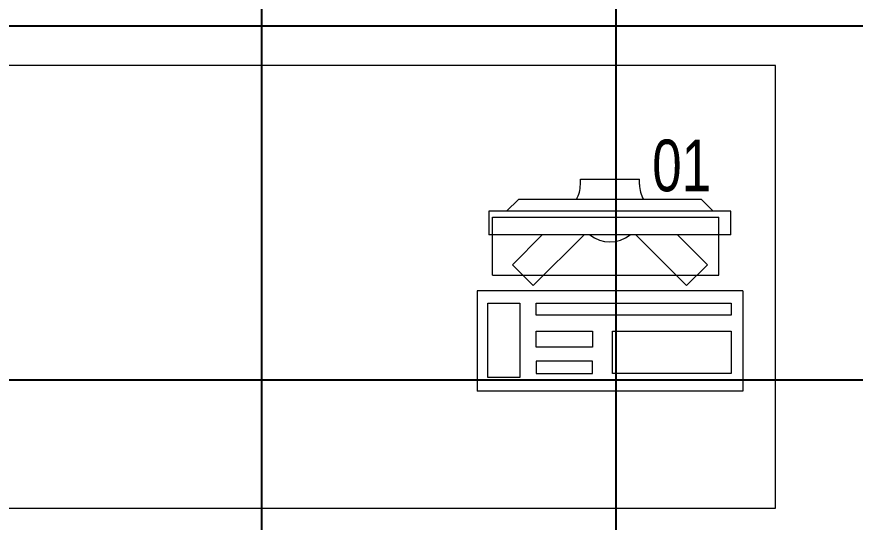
# Model space of a CAD drawing. Header units: inches. Extents: x -12418 to 472786, y -29325 to 19878.
# Drawn here: x 20585 to 22005, y -12841 to -11985 of the extents above; entities that cross this region are included whole.
import ezdxf

# ---------------------------------------------------------------- set-up
doc = ezdxf.new("R2010")
doc.units = ezdxf.units.IN
doc.header["$LTSCALE"] = 25
doc.header["$MEASUREMENT"] = 0
doc.linetypes.add('DASHDOT', pattern=[25.4, 12.7, -6.35, 0, -6.35])
for name, color, linetype, lineweight in [('00-Ground Floor$0$72_EGR_EQP_TAG', 142, 'Continuous', 5), ('00-Ground Floor$0$LOADING', 253, 'Continuous', 5), ('E-LITE-CLNG-CNDT', 6, 'DASHDOT', 35)]:
    doc.layers.add(name, color=color, linetype=linetype, lineweight=lineweight)
doc.layers.add('00-Ground Floor$0$False Ceiling', color=251, linetype='Continuous')
doc.styles.add('00-Ground Floor$0$X3G_ENTITY_257CFD', font='swisscl.ttf', dxfattribs={"height": 200})

# ---------------------------------------------------------------- blocks, each defined once
blk = doc.blocks.new('00-Ground Floor$0$ITCWLS1-P')
at = {"layer": '00-Ground Floor$0$LOADING'}
for p, q in [((-0.17, 0.45), (-0.17, 0)), ((-0.17, 0.45), (0, 0.45)), ((0, 0.45), (0, 0)), ((-0.2651, 0.43, 0), (-0.3051, 0.43, 0)), ((-0.3051, 0.43, 0), (-0.3051, 0.02, 0)), ((-0.2651, 0.43, 0), (-0.2651, 0.02, 0)), ((-0.1496, 0.4305), (-0.1291, 0.4305)), ((-0.1291, 0.4305), (-0.1291, 0.4089)), ((-0.3251, 0.38, 0), (-0.3051, 0.4, 0)), ((-0.197, 0.4094), (-0.295, 0.4094)), ((-0.295, 0.0264), (-0.295, 0.4094)), ((-0.197, 0.0264), (-0.197, 0.4094)), ((-0.3251, 0.38, 0), (-0.3251, 0.07, 0)), ((-0.3503, 0.275), (-0.3596, 0.275)), ((-0.3596, 0.175), (-0.3596, 0.275)), ((-0.3503, 0.175), (-0.3596, 0.175)), ((-0.3251, 0.07, 0), (-0.3051, 0.05, 0)), ((-0.3051, 0.02, 0), (-0.2651, 0.02, 0)), ((-0.197, 0.0264), (-0.295, 0.0264)), ((-0.17, 0), (0, 0))]:
    blk.add_line(p, q, dxfattribs=at)
at = {"layer": '00-Ground Floor$0$LOADING', "extrusion": (2.48281e-10, 3.18408e-10, -1)}
for p, q in [((-0.2651, 0.3395), (-0.2144, 0.3902)), ((-0.1791, 0.3548), (-0.2144, 0.3902)), ((-0.2651, 0.2688), (-0.1791, 0.3548))]:
    blk.add_line(p, q, dxfattribs=at)
at = {"layer": '00-Ground Floor$0$LOADING', "extrusion": (2.48281e-10, -3.18408e-10, -1)}
for p, q in [((-0.2651, 0.1812), (-0.1791, 0.0952)), ((-0.2651, 0.1105), (-0.2144, 0.0598)), ((-0.1791, 0.0952), (-0.2144, 0.0598))]:
    blk.add_line(p, q, dxfattribs=at)
at = {"layer": '00-Ground Floor$0$LOADING'}
for points in [[(-0.1291, 0.4089), (-0.1291, 0.1), (-0.1496, 0.1), (-0.1496, 0.4305)], [(-0.1496, 0.1), (-0.1496, 0.1), (-0.1496, 0.1), (-0.1496, 0.1), (-0.1496, 0.1), (-0.1496, 0.1), (-0.1496, 0.1), (-0.1496, 0.1), (-0.1496, 0.1)], [(-0.1496, 0.1), (-0.1496, 0.1), (-0.1496, 0.1), (-0.1496, 0.1), (-0.1496, 0.1), (-0.1496, 0.1), (-0.1496, 0.1), (-0.1496, 0.1), (-0.1496, 0.1), (-0.1496, 0.1), (-0.1496, 0.1), (-0.1496, 0.1), (-0.1496, 0.1), (-0.1496, 0.1), (-0.1496, 0.1), (-0.1496, 0.1), (-0.1496, 0.1), (-0.1496, 0.1)], [(-0.1496, 0.1), (-0.1496, 0.1), (-0.1496, 0.1), (-0.1496, 0.1), (-0.1496, 0.1), (-0.1496, 0.1), (-0.1496, 0.1), (-0.1496, 0.1), (-0.1496, 0.1), (-0.1496, 0.1)], [(-0.1496, 0.1), (-0.1496, 0.1), (-0.1496, 0.1), (-0.1496, 0.1), (-0.1496, 0.1), (-0.1496, 0.1), (-0.1496, 0.1)], [(-0.1496, 0.1), (-0.1496, 0.1), (-0.1496, 0.1), (-0.1496, 0.1), (-0.1496, 0.1), (-0.1496, 0.1), (-0.1496, 0.1), (-0.1496, 0.1), (-0.1496, 0.1), (-0.1496, 0.1)], [(-0.1496, 0.1), (-0.1496, 0.1), (-0.1496, 0.1), (-0.1496, 0.1), (-0.1496, 0.1), (-0.1496, 0.1), (-0.1496, 0.1), (-0.1496, 0.1), (-0.1496, 0.1), (-0.1496, 0.1), (-0.1496, 0.1), (-0.1496, 0.1), (-0.1496, 0.1), (-0.1496, 0.1), (-0.1496, 0.1)], [(-0.1496, 0.1), (-0.1496, 0.1), (-0.1496, 0.1), (-0.1496, 0.1), (-0.1496, 0.1), (-0.1496, 0.1), (-0.1496, 0.1), (-0.1496, 0.1), (-0.1496, 0.1), (-0.1496, 0.1)], [(-0.1496, 0.1), (-0.1496, 0.1), (-0.1496, 0.1), (-0.1496, 0.1), (-0.1496, 0.1), (-0.1496, 0.1), (-0.1496, 0.1), (-0.1496, 0.1), (-0.1496, 0.1), (-0.1496, 0.1)], [(-0.1496, 0.1), (-0.1496, 0.1), (-0.1496, 0.1), (-0.1496, 0.1), (-0.1496, 0.1), (-0.1496, 0.1), (-0.1496, 0.1), (-0.1496, 0.1), (-0.1496, 0.1), (-0.1496, 0.1), (-0.1496, 0.1), (-0.1496, 0.1), (-0.1496, 0.1), (-0.1496, 0.1), (-0.1496, 0.1), (-0.1496, 0.1), (-0.1496, 0.1), (-0.1496, 0.1), (-0.1496, 0.1), (-0.1496, 0.1), (-0.1496, 0.1), (-0.1496, 0.1), (-0.1496, 0.1), (-0.1496, 0.1), (-0.1496, 0.1), (-0.1496, 0.1), (-0.1496, 0.1), (-0.1496, 0.1), (-0.1496, 0.1), (-0.1496, 0.1), (-0.1496, 0.1), (-0.1496, 0.1), (-0.1496, 0.1), (-0.1496, 0.1), (-0.1496, 0.1), (-0.1496, 0.1), (-0.1496, 0.1), (-0.1496, 0.1), (-0.1496, 0.1), (-0.1496, 0.1), (-0.1496, 0.1), (-0.1496, 0.1), (-0.1496, 0.1), (-0.1496, 0.1), (-0.1496, 0.1), (-0.1496, 0.1), (-0.1496, 0.1), (-0.1496, 0.1), (-0.1496, 0.1), (-0.1496, 0.1), (-0.1496, 0.1), (-0.1496, 0.1), (-0.1496, 0.1), (-0.1496, 0.1)], [(-0.1496, 0.1), (-0.1496, 0.1), (-0.1496, 0.1), (-0.1496, 0.1), (-0.1496, 0.1), (-0.1496, 0.1), (-0.1496, 0.1), (-0.1496, 0.1), (-0.1496, 0.1), (-0.1496, 0.1), (-0.1496, 0.1), (-0.1496, 0.1), (-0.1496, 0.1), (-0.1496, 0.1), (-0.1496, 0.1), (-0.1496, 0.1), (-0.1496, 0.1), (-0.1496, 0.1), (-0.1496, 0.1), (-0.1496, 0.1), (-0.1496, 0.1), (-0.1496, 0.1), (-0.1496, 0.1), (-0.1496, 0.1), (-0.1496, 0.1), (-0.1496, 0.1), (-0.1496, 0.1), (-0.1496, 0.1), (-0.1496, 0.1), (-0.1496, 0.1), (-0.1496, 0.1), (-0.1496, 0.1), (-0.1496, 0.1), (-0.1496, 0.1), (-0.1496, 0.1), (-0.1496, 0.1), (-0.1496, 0.1), (-0.1496, 0.1), (-0.1496, 0.1), (-0.1496, 0.1), (-0.1496, 0.1), (-0.1496, 0.1), (-0.1496, 0.1), (-0.1496, 0.1), (-0.1496, 0.1), (-0.1496, 0.1), (-0.1496, 0.1), (-0.1496, 0.1), (-0.1496, 0.1), (-0.1496, 0.1), (-0.1496, 0.1), (-0.1496, 0.1), (-0.1496, 0.1), (-0.1496, 0.1), (-0.1496, 0.1), (-0.1496, 0.1), (-0.1496, 0.1), (-0.1496, 0.1), (-0.1496, 0.1), (-0.1496, 0.1), (-0.1496, 0.1), (-0.1496, 0.1), (-0.1496, 0.1), (-0.1496, 0.1), (-0.1496, 0.1), (-0.1496, 0.1), (-0.1496, 0.1), (-0.1496, 0.1), (-0.1496, 0.1), (-0.1496, 0.1), (-0.1496, 0.1), (-0.1496, 0.1), (-0.1496, 0.1), (-0.1496, 0.1), (-0.1496, 0.1), (-0.1496, 0.1), (-0.1496, 0.1), (-0.1496, 0.1), (-0.1496, 0.1), (-0.1496, 0.1), (-0.1496, 0.1), (-0.1496, 0.1), (-0.1496, 0.1), (-0.1496, 0.1), (-0.1496, 0.1), (-0.1496, 0.1), (-0.1496, 0.1), (-0.1496, 0.1), (-0.1496, 0.1)], [(-0.1496, 0.1), (-0.1496, 0.1), (-0.1496, 0.1), (-0.1496, 0.1), (-0.1496, 0.1), (-0.1496, 0.1), (-0.1496, 0.1), (-0.1496, 0.1), (-0.1496, 0.1), (-0.1496, 0.1), (-0.1496, 0.1), (-0.1496, 0.1)], [(-0.1496, 0.1), (-0.1496, 0.1), (-0.1496, 0.1), (-0.1496, 0.1), (-0.1496, 0.1), (-0.1496, 0.1), (-0.1496, 0.1)], [(-0.1496, 0.1), (-0.1496, 0.1), (-0.1496, 0.1), (-0.1496, 0.1), (-0.1496, 0.1), (-0.1496, 0.1), (-0.1496, 0.1), (-0.1496, 0.1), (-0.1496, 0.1), (-0.1496, 0.1), (-0.1496, 0.1), (-0.1496, 0.1), (-0.1496, 0.1), (-0.1496, 0.1), (-0.1496, 0.1), (-0.1496, 0.1), (-0.1496, 0.1)], [(-0.1496, 0.1), (-0.1496, 0.1), (-0.1496, 0.1), (-0.1496, 0.1), (-0.1496, 0.1), (-0.1496, 0.1), (-0.1496, 0.1), (-0.1496, 0.1), (-0.1496, 0.1), (-0.1496, 0.1), (-0.1496, 0.1), (-0.1496, 0.1), (-0.1496, 0.1), (-0.1496, 0.1), (-0.1496, 0.1), (-0.1496, 0.1), (-0.1496, 0.1), (-0.1496, 0.1), (-0.1496, 0.1), (-0.1496, 0.1), (-0.1496, 0.1), (-0.1496, 0.1), (-0.1496, 0.1), (-0.1496, 0.1), (-0.1496, 0.1), (-0.1496, 0.1), (-0.1496, 0.1), (-0.1496, 0.1), (-0.1496, 0.1), (-0.1496, 0.1), (-0.1496, 0.1), (-0.1496, 0.1), (-0.1496, 0.1), (-0.1496, 0.1), (-0.1496, 0.1), (-0.1496, 0.1), (-0.1496, 0.1), (-0.1496, 0.1), (-0.1496, 0.1), (-0.1496, 0.1), (-0.1496, 0.1), (-0.1496, 0.1), (-0.1496, 0.1), (-0.1496, 0.1), (-0.1496, 0.1), (-0.1496, 0.1), (-0.1496, 0.1), (-0.1496, 0.1), (-0.1496, 0.1), (-0.1496, 0.1), (-0.1496, 0.1), (-0.1496, 0.1), (-0.1496, 0.1), (-0.1496, 0.1), (-0.1496, 0.1), (-0.1496, 0.1), (-0.1496, 0.1), (-0.1496, 0.1), (-0.1496, 0.1), (-0.1496, 0.1), (-0.1496, 0.1), (-0.1496, 0.1), (-0.1496, 0.1), (-0.1496, 0.1), (-0.1496, 0.1), (-0.1496, 0.1), (-0.1496, 0.1), (-0.1496, 0.1), (-0.1496, 0.1), (-0.1496, 0.1), (-0.1496, 0.1), (-0.1496, 0.1), (-0.1496, 0.1), (-0.1496, 0.1), (-0.1496, 0.1), (-0.1496, 0.1), (-0.1496, 0.1), (-0.1496, 0.1), (-0.1496, 0.1), (-0.1496, 0.1), (-0.1496, 0.1), (-0.1496, 0.1), (-0.1496, 0.1), (-0.1496, 0.1), (-0.1496, 0.1), (-0.1496, 0.1), (-0.1496, 0.1), (-0.1496, 0.1), (-0.1496, 0.1), (-0.1496, 0.1), (-0.1496, 0.1), (-0.1496, 0.1), (-0.1496, 0.1), (-0.1496, 0.1), (-0.1496, 0.1), (-0.1496, 0.1), (-0.1496, 0.1), (-0.1496, 0.1), (-0.1496, 0.1), (-0.1496, 0.1), (-0.1496, 0.1), (-0.1496, 0.1), (-0.1496, 0.1), (-0.1496, 0.1), (-0.1496, 0.1), (-0.1496, 0.1), (-0.1496, 0.1), (-0.1496, 0.1), (-0.1496, 0.1), (-0.1496, 0.1), (-0.1496, 0.1)], [(-0.1496, 0.1), (-0.1496, 0.1), (-0.1496, 0.1), (-0.1496, 0.1), (-0.1496, 0.1), (-0.1496, 0.1), (-0.1496, 0.1), (-0.1496, 0.1)]]:
    blk.add_lwpolyline(points, dxfattribs=at)
for points in [[(-0.1019, 0.4305), (-0.0304, 0.4305), (-0.0304, 0.2294), (-0.1019, 0.2294)], [(-0.1019, 0.1954), (-0.0747, 0.1954), (-0.0747, 0.1), (-0.1019, 0.1)], [(-0.0304, 0.1954), (-0.0508, 0.1954), (-0.0508, 0.1), (-0.0304, 0.1)], [(-0.1496, 0.1), (-0.1496, 0.1), (-0.1496, 0.1), (-0.1496, 0.1), (-0.1496, 0.1), (-0.1496, 0.1), (-0.1496, 0.1), (-0.1496, 0.1), (-0.1496, 0.1), (-0.1496, 0.1), (-0.1496, 0.1), (-0.1496, 0.1), (-0.1496, 0.1), (-0.1496, 0.1), (-0.1496, 0.1), (-0.1496, 0.1), (-0.1496, 0.1), (-0.1496, 0.1), (-0.1496, 0.1), (-0.1496, 0.1), (-0.1496, 0.1), (-0.1496, 0.1), (-0.1496, 0.1), (-0.1496, 0.1), (-0.1496, 0.1), (-0.1496, 0.1), (-0.1496, 0.1), (-0.1496, 0.1), (-0.1496, 0.1), (-0.1496, 0.1), (-0.1496, 0.1), (-0.1496, 0.1), (-0.1496, 0.1), (-0.1496, 0.1), (-0.1496, 0.1), (-0.1496, 0.1), (-0.1496, 0.1), (-0.1496, 0.1), (-0.1496, 0.1), (-0.1496, 0.1), (-0.1496, 0.1), (-0.1496, 0.1), (-0.1496, 0.1), (-0.1496, 0.1), (-0.1496, 0.1), (-0.1496, 0.1), (-0.1496, 0.1), (-0.1496, 0.1), (-0.1496, 0.1), (-0.1496, 0.1), (-0.1496, 0.1), (-0.1496, 0.1), (-0.1496, 0.1), (-0.1496, 0.1), (-0.1496, 0.1), (-0.1496, 0.1), (-0.1496, 0.1), (-0.1496, 0.1), (-0.1496, 0.1), (-0.1496, 0.1), (-0.1496, 0.1), (-0.1496, 0.1), (-0.1496, 0.1), (-0.1496, 0.1), (-0.1496, 0.1), (-0.1496, 0.1), (-0.1496, 0.1), (-0.1496, 0.1), (-0.1496, 0.1), (-0.1496, 0.1), (-0.1496, 0.1), (-0.1496, 0.1), (-0.1496, 0.1), (-0.1496, 0.1), (-0.1496, 0.1), (-0.1496, 0.1), (-0.1496, 0.1), (-0.1496, 0.1), (-0.1496, 0.1), (-0.1496, 0.1), (-0.1496, 0.1), (-0.1496, 0.1), (-0.1496, 0.1), (-0.1496, 0.1), (-0.1496, 0.1), (-0.1496, 0.1), (-0.1496, 0.1), (-0.1496, 0.1), (-0.1496, 0.1), (-0.1496, 0.1), (-0.1496, 0.1), (-0.1496, 0.1), (-0.1496, 0.1), (-0.1496, 0.1), (-0.1496, 0.1), (-0.1496, 0.1), (-0.1496, 0.1), (-0.1496, 0.1), (-0.1496, 0.1), (-0.1496, 0.1), (-0.1496, 0.1), (-0.1496, 0.1), (-0.1496, 0.1), (-0.1496, 0.1), (-0.1496, 0.1), (-0.1496, 0.1), (-0.1496, 0.1), (-0.1496, 0.1), (-0.1496, 0.1), (-0.1496, 0.1), (-0.1496, 0.1), (-0.1496, 0.1), (-0.1496, 0.1), (-0.1496, 0.1), (-0.1496, 0.1), (-0.1496, 0.1), (-0.1496, 0.1), (-0.1496, 0.1), (-0.1496, 0.1), (-0.1496, 0.1), (-0.1496, 0.1), (-0.1496, 0.1), (-0.1496, 0.1), (-0.1496, 0.1), (-0.1496, 0.1), (-0.1496, 0.1), (-0.1496, 0.1), (-0.1496, 0.1), (-0.1496, 0.1), (-0.1496, 0.1), (-0.1496, 0.1), (-0.1496, 0.1), (-0.1496, 0.1), (-0.1496, 0.1), (-0.1496, 0.1), (-0.1496, 0.1), (-0.1496, 0.1), (-0.1496, 0.1), (-0.1496, 0.1), (-0.1496, 0.1), (-0.1496, 0.1), (-0.1496, 0.1), (-0.1496, 0.1), (-0.1496, 0.1), (-0.1496, 0.1), (-0.1496, 0.1), (-0.1496, 0.1), (-0.1496, 0.1), (-0.1496, 0.1), (-0.1496, 0.1), (-0.1496, 0.1), (-0.1496, 0.1), (-0.1496, 0.1), (-0.1496, 0.1), (-0.1496, 0.1), (-0.1496, 0.1), (-0.1496, 0.1), (-0.1496, 0.1), (-0.1496, 0.1), (-0.1496, 0.1), (-0.1496, 0.1), (-0.1496, 0.1), (-0.1496, 0.1), (-0.1496, 0.1), (-0.1496, 0.1), (-0.1496, 0.1), (-0.1496, 0.1), (-0.1496, 0.1), (-0.1496, 0.1), (-0.1496, 0.1), (-0.1496, 0.1), (-0.1496, 0.1), (-0.1496, 0.1), (-0.1496, 0.1), (-0.1496, 0.1), (-0.1496, 0.1), (-0.1496, 0.1), (-0.1496, 0.1), (-0.1496, 0.1), (-0.1496, 0.1), (-0.1496, 0.1), (-0.1496, 0.1), (-0.1496, 0.1), (-0.1496, 0.1), (-0.1496, 0.1), (-0.1496, 0.1), (-0.1496, 0.1), (-0.1496, 0.1), (-0.1496, 0.1), (-0.1496, 0.1), (-0.1496, 0.1), (-0.1496, 0.1), (-0.1496, 0.1), (-0.1496, 0.1), (-0.1496, 0.1), (-0.1496, 0.1), (-0.1496, 0.1), (-0.1496, 0.1), (-0.1496, 0.1), (-0.1496, 0.1), (-0.1496, 0.1), (-0.1496, 0.1), (-0.1496, 0.1), (-0.1496, 0.1), (-0.1496, 0.1), (-0.1496, 0.1), (-0.1496, 0.1), (-0.1496, 0.1), (-0.1496, 0.1), (-0.1496, 0.1), (-0.1496, 0.1), (-0.1496, 0.1), (-0.1496, 0.1), (-0.1496, 0.1), (-0.1496, 0.1), (-0.1496, 0.1), (-0.1496, 0.1), (-0.1496, 0.1), (-0.1496, 0.1), (-0.1496, 0.1), (-0.1496, 0.1), (-0.1496, 0.1), (-0.1496, 0.1), (-0.1496, 0.1), (-0.1496, 0.1), (-0.1496, 0.1), (-0.1496, 0.1), (-0.1496, 0.1), (-0.1496, 0.1), (-0.1496, 0.1), (-0.1496, 0.1), (-0.1496, 0.1), (-0.1496, 0.1), (-0.1496, 0.1), (-0.1496, 0.1), (-0.1496, 0.1), (-0.1496, 0.1), (-0.1496, 0.1), (-0.1496, 0.1), (-0.1496, 0.1), (-0.1496, 0.1), (-0.1496, 0.1), (-0.1496, 0.1), (-0.1496, 0.1), (-0.1496, 0.1), (-0.1496, 0.1), (-0.1496, 0.1), (-0.1496, 0.1), (-0.1496, 0.1), (-0.1496, 0.1), (-0.1496, 0.1), (-0.1496, 0.1), (-0.1496, 0.1), (-0.1496, 0.1), (-0.1496, 0.1), (-0.1496, 0.1), (-0.1496, 0.1), (-0.1496, 0.1), (-0.1496, 0.1), (-0.1496, 0.1), (-0.1496, 0.1), (-0.1496, 0.1), (-0.1496, 0.1), (-0.1496, 0.1), (-0.1496, 0.1), (-0.1496, 0.1), (-0.1496, 0.1), (-0.1496, 0.1), (-0.1496, 0.1), (-0.1496, 0.1), (-0.1496, 0.1), (-0.1496, 0.1), (-0.1496, 0.1), (-0.1496, 0.1), (-0.1496, 0.1), (-0.1496, 0.1), (-0.1496, 0.1)], [(-0.1496, 0.1), (-0.1496, 0.1), (-0.1496, 0.1), (-0.1496, 0.1), (-0.1496, 0.1), (-0.1496, 0.1), (-0.1496, 0.1), (-0.1496, 0.1), (-0.1496, 0.1), (-0.1496, 0.1), (-0.1496, 0.1), (-0.1496, 0.1), (-0.1496, 0.1), (-0.1496, 0.1), (-0.1496, 0.1), (-0.1496, 0.1), (-0.1496, 0.1), (-0.1496, 0.1), (-0.1496, 0.1), (-0.1496, 0.1), (-0.1496, 0.1), (-0.1496, 0.1), (-0.1496, 0.1), (-0.1496, 0.1), (-0.1496, 0.1), (-0.1496, 0.1), (-0.1496, 0.1), (-0.1496, 0.1), (-0.1496, 0.1), (-0.1496, 0.1), (-0.1496, 0.1), (-0.1496, 0.1), (-0.1496, 0.1), (-0.1496, 0.1), (-0.1496, 0.1), (-0.1496, 0.1), (-0.1496, 0.1), (-0.1496, 0.1), (-0.1496, 0.1), (-0.1496, 0.1), (-0.1496, 0.1), (-0.1496, 0.1), (-0.1496, 0.1), (-0.1496, 0.1), (-0.1496, 0.1), (-0.1496, 0.1), (-0.1496, 0.1), (-0.1496, 0.1), (-0.1496, 0.1), (-0.1496, 0.1), (-0.1496, 0.1), (-0.1496, 0.1), (-0.1496, 0.1), (-0.1496, 0.1), (-0.1496, 0.1), (-0.1496, 0.1), (-0.1496, 0.1), (-0.1496, 0.1), (-0.1496, 0.1), (-0.1496, 0.1), (-0.1496, 0.1), (-0.1496, 0.1), (-0.1496, 0.1), (-0.1496, 0.1), (-0.1496, 0.1), (-0.1496, 0.1), (-0.1496, 0.1), (-0.1496, 0.1), (-0.1496, 0.1), (-0.1496, 0.1), (-0.1496, 0.1), (-0.1496, 0.1), (-0.1496, 0.1), (-0.1496, 0.1), (-0.1496, 0.1), (-0.1496, 0.1), (-0.1496, 0.1), (-0.1496, 0.1), (-0.1496, 0.1), (-0.1496, 0.1), (-0.1496, 0.1), (-0.1496, 0.1), (-0.1496, 0.1), (-0.1496, 0.1), (-0.1496, 0.1), (-0.1496, 0.1), (-0.1496, 0.1), (-0.1496, 0.1), (-0.1496, 0.1), (-0.1496, 0.1), (-0.1496, 0.1), (-0.1496, 0.1), (-0.1496, 0.1), (-0.1496, 0.1), (-0.1496, 0.1), (-0.1496, 0.1), (-0.1496, 0.1), (-0.1496, 0.1), (-0.1496, 0.1), (-0.1496, 0.1), (-0.1496, 0.1), (-0.1496, 0.1), (-0.1496, 0.1), (-0.1496, 0.1), (-0.1496, 0.1), (-0.1496, 0.1), (-0.1496, 0.1), (-0.1496, 0.1), (-0.1496, 0.1), (-0.1496, 0.1), (-0.1496, 0.1), (-0.1496, 0.1), (-0.1496, 0.1), (-0.1496, 0.1), (-0.1496, 0.1), (-0.1496, 0.1), (-0.1496, 0.1), (-0.1496, 0.1), (-0.1496, 0.1), (-0.1496, 0.1), (-0.1496, 0.1), (-0.1496, 0.1), (-0.1496, 0.1), (-0.1496, 0.1), (-0.1496, 0.1), (-0.1496, 0.1), (-0.1496, 0.1), (-0.1496, 0.1), (-0.1496, 0.1), (-0.1496, 0.1), (-0.1496, 0.1), (-0.1496, 0.1), (-0.1496, 0.1), (-0.1496, 0.1), (-0.1496, 0.1), (-0.1496, 0.1), (-0.1496, 0.1), (-0.1496, 0.1), (-0.1496, 0.1), (-0.1496, 0.1), (-0.1496, 0.1), (-0.1496, 0.1), (-0.1496, 0.1), (-0.1496, 0.1), (-0.1496, 0.1), (-0.1496, 0.1), (-0.1496, 0.1), (-0.1496, 0.1), (-0.1496, 0.1), (-0.1496, 0.1), (-0.1496, 0.1), (-0.1496, 0.1), (-0.1496, 0.1), (-0.1496, 0.1), (-0.1496, 0.1), (-0.1496, 0.1), (-0.1496, 0.1), (-0.1496, 0.1), (-0.1496, 0.1), (-0.1496, 0.1), (-0.1496, 0.1), (-0.1496, 0.1), (-0.1496, 0.1), (-0.1496, 0.1), (-0.1496, 0.1), (-0.1496, 0.1), (-0.1496, 0.1), (-0.1496, 0.1), (-0.1496, 0.1), (-0.1496, 0.1), (-0.1496, 0.1), (-0.1496, 0.1), (-0.1496, 0.1), (-0.1496, 0.1), (-0.1496, 0.1), (-0.1496, 0.1), (-0.1496, 0.1), (-0.1496, 0.1), (-0.1496, 0.1), (-0.1496, 0.1), (-0.1496, 0.1), (-0.1496, 0.1), (-0.1496, 0.1), (-0.1496, 0.1), (-0.1496, 0.1), (-0.1496, 0.1), (-0.1496, 0.1), (-0.1496, 0.1), (-0.1496, 0.1), (-0.1496, 0.1), (-0.1496, 0.1), (-0.1496, 0.1), (-0.1496, 0.1), (-0.1496, 0.1), (-0.1496, 0.1), (-0.1496, 0.1), (-0.1496, 0.1), (-0.1496, 0.1), (-0.1496, 0.1), (-0.1496, 0.1), (-0.1496, 0.1), (-0.1496, 0.1), (-0.1496, 0.1), (-0.1496, 0.1), (-0.1496, 0.1), (-0.1496, 0.1), (-0.1496, 0.1), (-0.1496, 0.1), (-0.1496, 0.1), (-0.1496, 0.1), (-0.1496, 0.1), (-0.1496, 0.1), (-0.1496, 0.1), (-0.1496, 0.1)], [(-0.1496, 0.1), (-0.1496, 0.1), (-0.1496, 0.1), (-0.1496, 0.1), (-0.1496, 0.1), (-0.1496, 0.1), (-0.1496, 0.1), (-0.1496, 0.1), (-0.1496, 0.1), (-0.1496, 0.1), (-0.1496, 0.1), (-0.1496, 0.1), (-0.1496, 0.1), (-0.1496, 0.1), (-0.1496, 0.1), (-0.1496, 0.1), (-0.1496, 0.1), (-0.1496, 0.1), (-0.1496, 0.1), (-0.1496, 0.1), (-0.1496, 0.1), (-0.1496, 0.1), (-0.1496, 0.1), (-0.1496, 0.1), (-0.1496, 0.1), (-0.1496, 0.1), (-0.1496, 0.1), (-0.1496, 0.1), (-0.1496, 0.1), (-0.1496, 0.1), (-0.1496, 0.1), (-0.1496, 0.1), (-0.1496, 0.1), (-0.1496, 0.1), (-0.1496, 0.1), (-0.1496, 0.1), (-0.1496, 0.1), (-0.1496, 0.1), (-0.1496, 0.1), (-0.1496, 0.1), (-0.1496, 0.1), (-0.1496, 0.1), (-0.1496, 0.1), (-0.1496, 0.1), (-0.1496, 0.1), (-0.1496, 0.1), (-0.1496, 0.1), (-0.1496, 0.1), (-0.1496, 0.1), (-0.1496, 0.1), (-0.1496, 0.1), (-0.1496, 0.1), (-0.1496, 0.1), (-0.1496, 0.1), (-0.1496, 0.1), (-0.1496, 0.1), (-0.1496, 0.1), (-0.1496, 0.1), (-0.1496, 0.1), (-0.1496, 0.1), (-0.1496, 0.1), (-0.1496, 0.1), (-0.1496, 0.1), (-0.1496, 0.1), (-0.1496, 0.1), (-0.1496, 0.1), (-0.1496, 0.1), (-0.1496, 0.1), (-0.1496, 0.1), (-0.1496, 0.1), (-0.1496, 0.1), (-0.1496, 0.1), (-0.1496, 0.1), (-0.1496, 0.1), (-0.1496, 0.1), (-0.1496, 0.1), (-0.1496, 0.1), (-0.1496, 0.1), (-0.1496, 0.1), (-0.1496, 0.1), (-0.1496, 0.1), (-0.1496, 0.1), (-0.1496, 0.1), (-0.1496, 0.1), (-0.1496, 0.1), (-0.1496, 0.1), (-0.1496, 0.1), (-0.1496, 0.1), (-0.1496, 0.1), (-0.1496, 0.1), (-0.1496, 0.1), (-0.1496, 0.1), (-0.1496, 0.1), (-0.1496, 0.1), (-0.1496, 0.1), (-0.1496, 0.1), (-0.1496, 0.1), (-0.1496, 0.1), (-0.1496, 0.1), (-0.1496, 0.1), (-0.1496, 0.1), (-0.1496, 0.1), (-0.1496, 0.1), (-0.1496, 0.1), (-0.1496, 0.1), (-0.1496, 0.1), (-0.1496, 0.1), (-0.1496, 0.1), (-0.1496, 0.1), (-0.1496, 0.1), (-0.1496, 0.1), (-0.1496, 0.1), (-0.1496, 0.1), (-0.1496, 0.1), (-0.1496, 0.1), (-0.1496, 0.1), (-0.1496, 0.1), (-0.1496, 0.1), (-0.1496, 0.1), (-0.1496, 0.1), (-0.1496, 0.1), (-0.1496, 0.1), (-0.1496, 0.1), (-0.1496, 0.1), (-0.1496, 0.1), (-0.1496, 0.1), (-0.1496, 0.1), (-0.1496, 0.1), (-0.1496, 0.1), (-0.1496, 0.1), (-0.1496, 0.1), (-0.1496, 0.1), (-0.1496, 0.1), (-0.1496, 0.1), (-0.1496, 0.1), (-0.1496, 0.1), (-0.1496, 0.1), (-0.1496, 0.1), (-0.1496, 0.1), (-0.1496, 0.1), (-0.1496, 0.1), (-0.1496, 0.1), (-0.1496, 0.1), (-0.1496, 0.1), (-0.1496, 0.1), (-0.1496, 0.1), (-0.1496, 0.1), (-0.1496, 0.1), (-0.1496, 0.1), (-0.1496, 0.1), (-0.1496, 0.1), (-0.1496, 0.1), (-0.1496, 0.1), (-0.1496, 0.1), (-0.1496, 0.1), (-0.1496, 0.1), (-0.1496, 0.1), (-0.1496, 0.1), (-0.1496, 0.1), (-0.1496, 0.1), (-0.1496, 0.1), (-0.1496, 0.1), (-0.1496, 0.1), (-0.1496, 0.1), (-0.1496, 0.1), (-0.1496, 0.1), (-0.1496, 0.1), (-0.1496, 0.1), (-0.1496, 0.1), (-0.1496, 0.1), (-0.1496, 0.1), (-0.1496, 0.1), (-0.1496, 0.1), (-0.1496, 0.1), (-0.1496, 0.1), (-0.1496, 0.1), (-0.1496, 0.1), (-0.1496, 0.1), (-0.1496, 0.1), (-0.1496, 0.1), (-0.1496, 0.1), (-0.1496, 0.1), (-0.1496, 0.1), (-0.1496, 0.1), (-0.1496, 0.1), (-0.1496, 0.1), (-0.1496, 0.1), (-0.1496, 0.1), (-0.1496, 0.1), (-0.1496, 0.1), (-0.1496, 0.1), (-0.1496, 0.1), (-0.1496, 0.1), (-0.1496, 0.1), (-0.1496, 0.1), (-0.1496, 0.1), (-0.1496, 0.1), (-0.1496, 0.1), (-0.1496, 0.1), (-0.1496, 0.1), (-0.1496, 0.1), (-0.1496, 0.1), (-0.1496, 0.1), (-0.1496, 0.1), (-0.1496, 0.1), (-0.1496, 0.1), (-0.1496, 0.1), (-0.1496, 0.1), (-0.1496, 0.1), (-0.1496, 0.1), (-0.1496, 0.1), (-0.1496, 0.1), (-0.1496, 0.1), (-0.1496, 0.1), (-0.1496, 0.1), (-0.1496, 0.1), (-0.1496, 0.1), (-0.1496, 0.1), (-0.1496, 0.1)], [(-0.1496, 0.0727), (-0.0236, 0.0727), (-0.0236, 0.0182), (-0.1496, 0.0182)]]:
    blk.add_lwpolyline(points, close=True, dxfattribs=at)
for centre, radius, start, end in [((-0.3503, 0.325), 0.05, 270, 300.3093), ((-0.3089, 0.225), 0.0556, 321.9431, 38.0569), ((-0.3503, 0.125), 0.05, 59.6907, 90)]:
    blk.add_arc(centre, radius, start, end, dxfattribs=at)
blk = doc.blocks.new('00-Ground Floor$0$A$Ce9e1c4c3')
at = {"layer": '00-Ground Floor$0$False Ceiling', "color": 254, "linetype": 'Continuous'}
for p, q in [((-79000, -13467.4), (-79000, -10057.4)), ((-78400, -13467.4), (-78400, -10057.4)), ((-80172.3, -12000), (-76150.5, -12000)), ((-80172.3, -12600), (-76150.5, -12600))]:
    blk.add_line(p, q, dxfattribs=at)
blk = doc.blocks.new('00-Ground Floor')
at = {"layer": '00-Ground Floor$0$LOADING', "elevation": 0}
blk.add_lwpolyline([(21869.7, -12817.4), (21869.7, -12067.4), (20369.7, -12067.4), (20369.7, -12817.4)], close=True, dxfattribs=at)
at = {"layer": '00-Ground Floor$0$False Ceiling', "color": 254}
blk.add_blockref('00-Ground Floor$0$A$Ce9e1c4c3', (100000, 0), dxfattribs=at)
at = {"layer": '00-Ground Floor$0$LOADING', "extrusion": (1.93991e-16, -8.01373e-06, 1), "xscale": 1000.000000000006, "yscale": 1000.000000000006, "zscale": 1000.000000000006, "rotation": 270}
blk.add_blockref('00-Ground Floor$0$ITCWLS1-P', (21364.2, -12619.3, 0.1), dxfattribs=at)
at = {"layer": '00-Ground Floor$0$72_EGR_EQP_TAG', "insert": (21710.7, -12192.9, 0), "char_height": 87.47, "attachment_point": 2, "style": '00-Ground Floor$0$X3G_ENTITY_257CFD'}
blk.add_mtext('01', dxfattribs=at)

msp = doc.modelspace()

# ---------------------------------------------------------------- block references
at = {"layer": 'E-LITE-CLNG-CNDT'}
msp.add_blockref('00-Ground Floor', (0, 0), dxfattribs=at)

doc.saveas('drawing.dxf')
